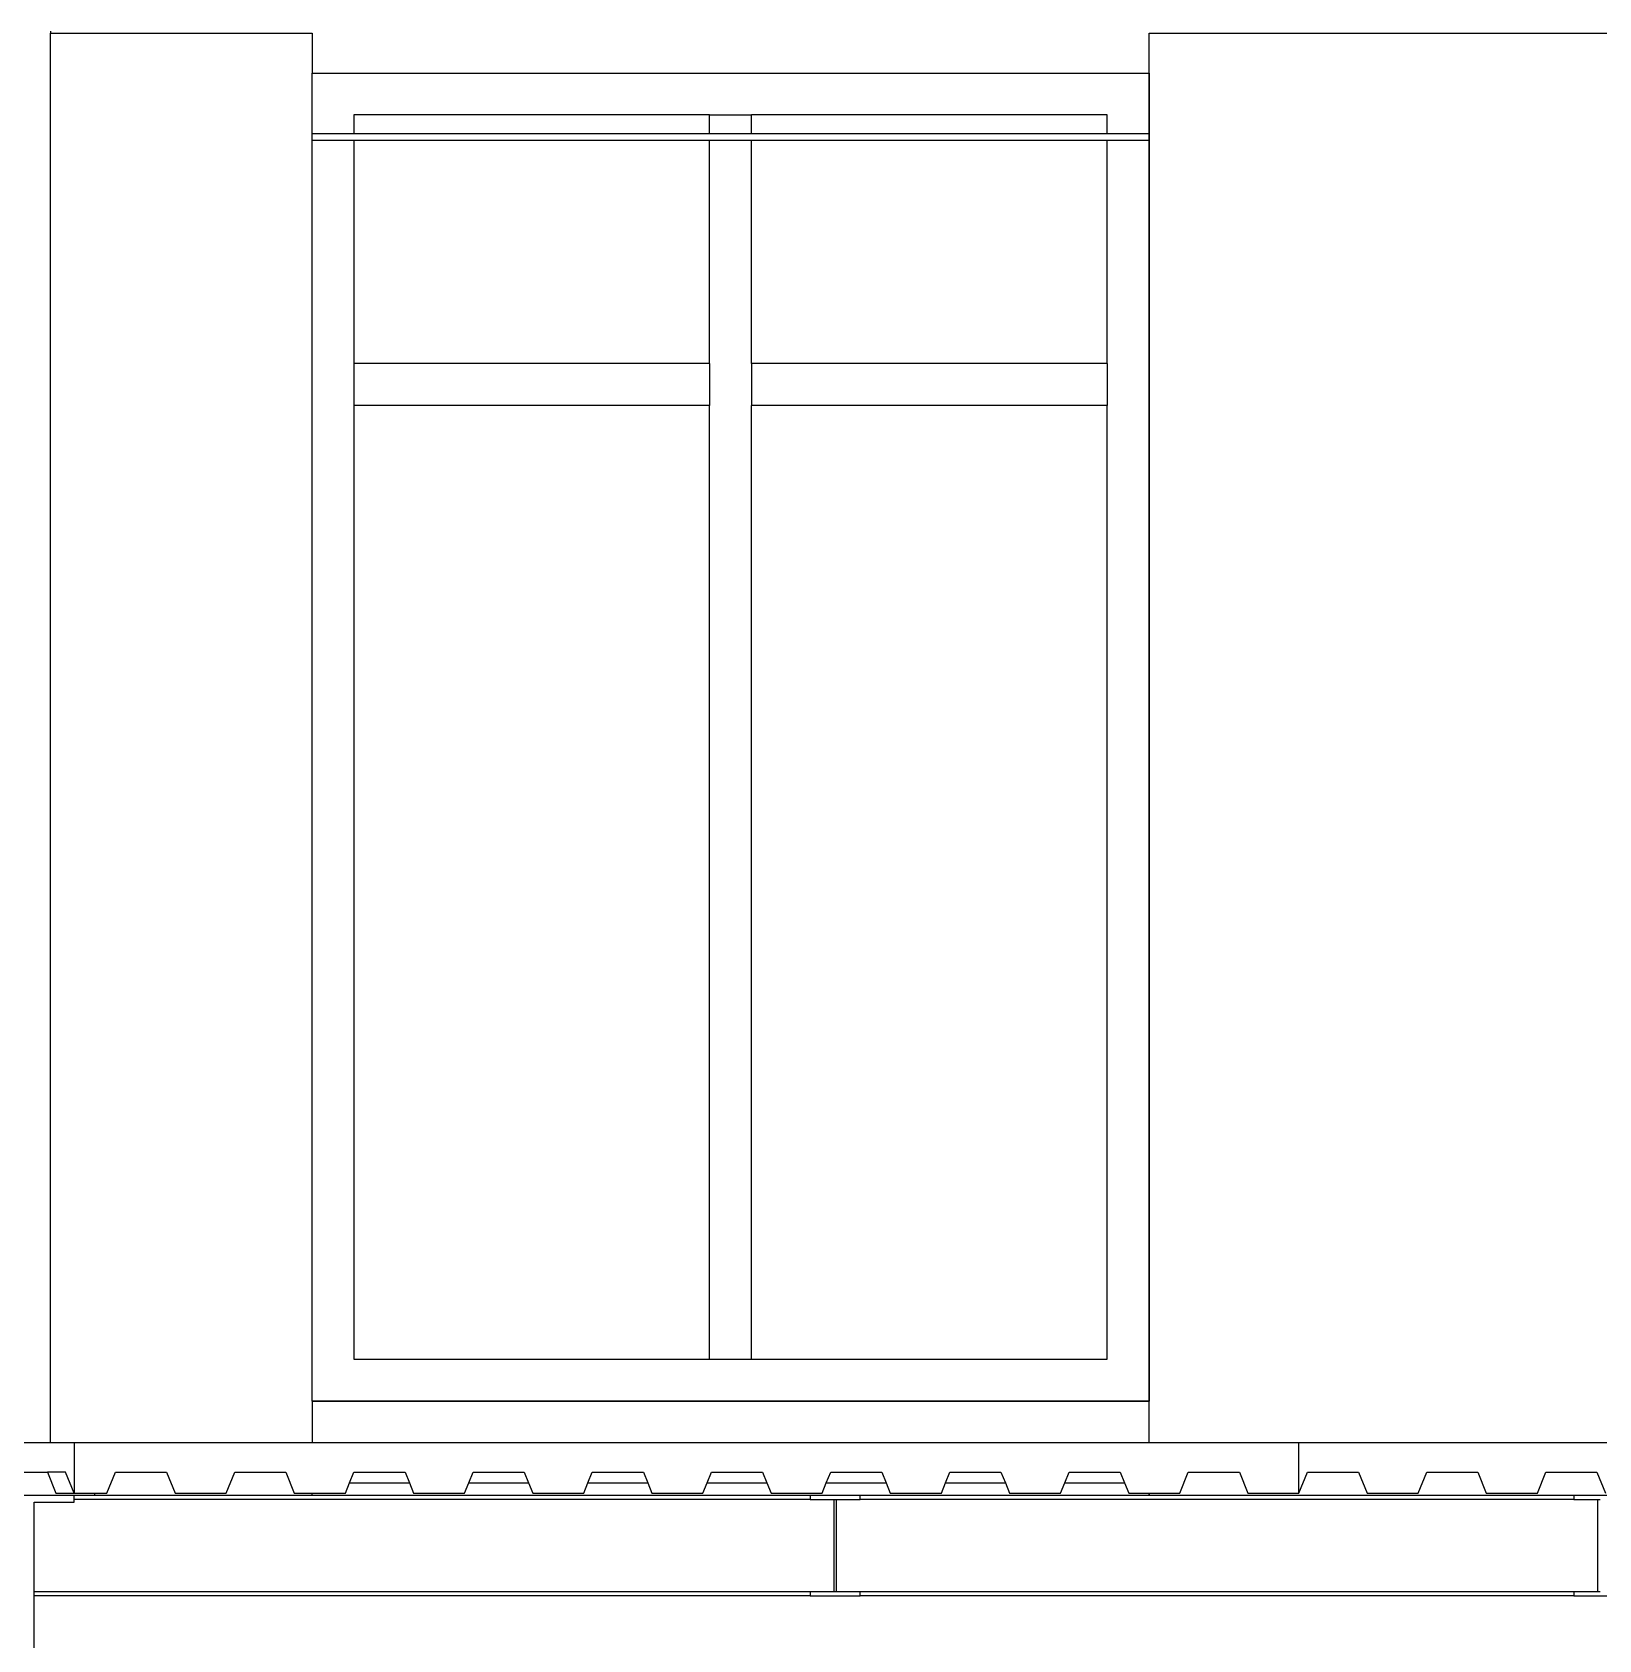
# Model space of a CAD drawing. Extents: x -34 to 34, y -12.8 to 11.9.
# Drawn here: x -11.727 to -7.983, y 5.425 to 9.268 of the extents above; entities that cross this region are included whole.
import ezdxf

# ---------------------------------------------------------------- set-up
doc = ezdxf.new("R2010")
doc.units = 0
doc.layers.get('0').update_dxf_attribs({"linetype": 'CONTINUOUS'})
doc.layers.add('SECTIONCUTEDGES', color=7, linetype='CONTINUOUS')

msp = doc.modelspace()

# ---------------------------------------------------------------- linework, layer by layer
for p, q in [((-11.6832, 9.2697), (-11.6832, 9.2655)), ((-11.6832, 9.2655), (-11.0582, 9.2655)), ((-11.6832, 5.8955), (-11.6832, 9.2655)), ((-11.0582, 9.2655), (-11.0582, 9.1697)), ((-9.0582, 9.2655), (-7.9082, 9.2655)), ((-9.0582, 9.1697), (-9.0582, 9.2655)), ((-11.0582, 9.1697), (-9.0582, 9.1697)), ((-11.0582, 9.0257), (-11.0582, 9.1697)), ((-11.0582, 9.1697), (-9.0582, 9.1697)), ((-11.0582, 5.9955), (-11.0582, 9.1697)), ((-9.0582, 9.0257), (-9.0582, 9.1697)), ((-9.0582, 9.1697), (-9.0582, 5.9955)), ((-10.9582, 9.0697), (-10.9582, 9.0257)), ((-10.1082, 9.0697), (-10.9582, 9.0697)), ((-10.1082, 9.0697), (-10.0082, 9.0697)), ((-10.1082, 9.0257), (-10.1082, 9.0697)), ((-10.0082, 9.0257), (-10.0082, 9.0697)), ((-9.1582, 9.0697), (-10.0082, 9.0697)), ((-9.1582, 9.0257), (-9.1582, 9.0697)), ((-11.0582, 9.0257), (-10.9582, 9.0257)), ((-11.0582, 9.0097), (-11.0582, 9.0257)), ((-11.0582, 5.9955), (-11.0582, 9.0097)), ((-11.0582, 9.0097), (-10.9582, 9.0097)), ((-10.9582, 9.0257), (-10.1082, 9.0257)), ((-10.9582, 9.0097), (-10.9582, 8.4755)), ((-10.9582, 9.0097), (-10.1082, 9.0097)), ((-10.1082, 9.0257), (-10.0082, 9.0257)), ((-10.1082, 8.4755), (-10.1082, 9.0097)), ((-10.1082, 9.0097), (-10.0082, 9.0097)), ((-10.0082, 9.0257), (-9.1582, 9.0257)), ((-10.0082, 8.4755), (-10.0082, 9.0097)), ((-10.0082, 9.0097), (-9.1582, 9.0097)), ((-9.1582, 9.0257), (-9.0582, 9.0257)), ((-9.1582, 8.4755), (-9.1582, 9.0097)), ((-9.1582, 9.0097), (-9.0582, 9.0097)), ((-9.0582, 9.0097), (-9.0582, 9.0257)), ((-9.0582, 5.9955), (-9.0582, 9.0097)), ((-10.1082, 8.4755), (-10.9582, 8.4755)), ((-10.9582, 8.4755), (-10.9582, 8.3755)), ((-10.1082, 8.4755), (-10.1082, 8.3755)), ((-9.1582, 8.4755), (-10.0082, 8.4755)), ((-10.0082, 8.4755), (-10.0082, 8.3755)), ((-9.1582, 8.4755), (-9.1582, 8.3755)), ((-10.1082, 8.3755), (-10.9582, 8.3755)), ((-10.9582, 8.3755), (-10.9582, 6.0955)), ((-10.1082, 6.0955), (-10.1082, 8.3755)), ((-9.1582, 8.3755), (-10.0082, 8.3755)), ((-10.0082, 6.0955), (-10.0082, 8.3755)), ((-9.1582, 6.0955), (-9.1582, 8.3755)), ((-10.9582, 6.0955), (-10.1082, 6.0955)), ((-10.1082, 6.0955), (-10.0082, 6.0955)), ((-10.0082, 6.0955), (-9.1582, 6.0955)), ((-11.0582, 5.9955), (-9.0582, 5.9955)), ((-11.0582, 5.9955), (-11.0582, 5.8955)), ((-9.0582, 5.9955), (-11.0582, 5.9955)), ((-9.0582, 5.8955), (-9.0582, 5.9955)), ((-11.5772, 5.7697), (-11.6272, 5.7697)), ((-11.5772, 5.7697), (-11.5772, 5.7755)), ((-11.0582, 5.7697), (-11.5772, 5.7697)), ((-11.0582, 5.7697), (-11.0582, 5.7755)), ((-11.0582, 5.7697), (-11.0582, 5.7755)), ((-9.8682, 5.7697), (-11.0582, 5.7697)), ((-10.9688, 5.7997), (-10.8258, 5.7997)), ((-10.9688, 5.7997), (-10.8258, 5.7997)), ((-10.6839, 5.7997), (-10.5409, 5.7997)), ((-10.6839, 5.7997), (-10.5409, 5.7997)), ((-10.3991, 5.7997), (-10.2561, 5.7997)), ((-10.3991, 5.7997), (-10.2561, 5.7997)), ((-10.1142, 5.7997), (-9.9712, 5.7997)), ((-10.1142, 5.7997), (-9.9712, 5.7997)), ((-9.8294, 5.7997), (-9.6864, 5.7997)), ((-9.8294, 5.7997), (-9.6864, 5.7997)), ((-9.0582, 5.7697), (-9.7482, 5.7697)), ((-9.5445, 5.7997), (-9.4015, 5.7997)), ((-9.5445, 5.7997), (-9.4015, 5.7997)), ((-9.2597, 5.7997), (-9.1166, 5.7997)), ((-9.2597, 5.7997), (-9.1166, 5.7997)), ((-9.0582, 5.7697), (-9.0582, 5.7755)), ((-9.0582, 5.7755), (-9.0582, 5.7697)), ((-8.0432, 5.7697), (-9.0582, 5.7697)), ((-9.8682, 5.7599), (-11.6272, 5.7599)), ((-8.0432, 5.7599), (-9.7482, 5.7599)), ((-9.8682, 5.5395), (-11.7222, 5.5395)), ((-8.0432, 5.5395), (-9.7482, 5.5395)), ((-9.8682, 5.5297), (-11.7222, 5.5297)), ((-8.0432, 5.5297), (-9.7482, 5.5297))]:
    msp.add_line(p, q)
at = {"layer": 'SECTIONCUTEDGES'}
for p, q in [((-11.6832, 5.8955), (-11.7772, 5.8955)), ((-11.6272, 5.8955), (-11.6832, 5.8955)), ((-11.6272, 5.8955), (-11.6272, 5.7755)), ((-11.0582, 5.8955), (-11.6272, 5.8955)), ((-9.0582, 5.8955), (-11.0582, 5.8955)), ((-8.6998, 5.8955), (-9.0582, 5.8955)), ((-8.6998, 5.7755), (-8.6998, 5.8955)), ((-7.9082, 5.8955), (-8.6998, 5.8955)), ((-11.7697, 5.8255), (-11.6908, 5.8255)), ((-11.6908, 5.8255), (-11.6705, 5.7755)), ((-11.6476, 5.8255), (-11.6908, 5.8255)), ((-11.6272, 5.7755), (-11.6476, 5.8255)), ((-11.5484, 5.7755), (-11.528, 5.8255)), ((-11.528, 5.8255), (-11.406, 5.8255)), ((-11.406, 5.8255), (-11.3856, 5.7755)), ((-11.2635, 5.7755), (-11.2432, 5.8255)), ((-11.2432, 5.8255), (-11.1211, 5.8255)), ((-11.1211, 5.8255), (-11.1008, 5.7755)), ((-10.9688, 5.7997), (-10.9583, 5.8255)), ((-10.9583, 5.8255), (-10.8362, 5.8255)), ((-10.8362, 5.8255), (-10.8258, 5.7997)), ((-10.6839, 5.7997), (-10.6735, 5.8255)), ((-10.6735, 5.8255), (-10.5514, 5.8255)), ((-10.5514, 5.8255), (-10.5409, 5.7997)), ((-10.3991, 5.7997), (-10.3886, 5.8255)), ((-10.3886, 5.8255), (-10.2665, 5.8255)), ((-10.2665, 5.8255), (-10.2561, 5.7997)), ((-10.1142, 5.7997), (-10.1038, 5.8255)), ((-10.1038, 5.8255), (-9.9817, 5.8255)), ((-9.9817, 5.8255), (-9.9712, 5.7997)), ((-9.8294, 5.7997), (-9.8189, 5.8255)), ((-9.8189, 5.8255), (-9.6968, 5.8255)), ((-9.6968, 5.8255), (-9.6864, 5.7997)), ((-9.5445, 5.7997), (-9.534, 5.8255)), ((-9.534, 5.8255), (-9.412, 5.8255)), ((-9.412, 5.8255), (-9.4015, 5.7997)), ((-9.2597, 5.7997), (-9.2492, 5.8255)), ((-9.2492, 5.8255), (-9.1271, 5.8255)), ((-9.1271, 5.8255), (-9.1166, 5.7997)), ((-8.9847, 5.7755), (-8.9643, 5.8255)), ((-8.9643, 5.8255), (-8.8423, 5.8255)), ((-8.8423, 5.8255), (-8.8219, 5.7755)), ((-8.6998, 5.7755), (-8.6795, 5.8255)), ((-8.6795, 5.8255), (-8.5574, 5.8255)), ((-8.5574, 5.8255), (-8.537, 5.7755)), ((-8.415, 5.7755), (-8.3946, 5.8255)), ((-8.3946, 5.8255), (-8.2725, 5.8255)), ((-8.2725, 5.8255), (-8.2522, 5.7755)), ((-8.1301, 5.7755), (-8.1098, 5.8255)), ((-8.1098, 5.8255), (-7.9877, 5.8255)), ((-7.9877, 5.8255), (-7.9673, 5.7755)), ((-11.6394, 5.7697), (-11.7772, 5.7697)), ((-11.6705, 5.7755), (-11.6272, 5.7755)), ((-11.6272, 5.7697), (-11.6394, 5.7697)), ((-11.6272, 5.7755), (-11.5772, 5.7755)), ((-11.6272, 5.7599), (-11.6272, 5.7697)), ((-11.5772, 5.7755), (-11.5484, 5.7755)), ((-11.3856, 5.7755), (-11.2635, 5.7755)), ((-11.1008, 5.7755), (-11.0582, 5.7755)), ((-11.0582, 5.7755), (-10.9787, 5.7755)), ((-10.9787, 5.7755), (-10.9688, 5.7997)), ((-10.8258, 5.7997), (-10.8159, 5.7755)), ((-10.8159, 5.7755), (-10.6938, 5.7755)), ((-10.6938, 5.7755), (-10.6839, 5.7997)), ((-10.5409, 5.7997), (-10.531, 5.7755)), ((-10.531, 5.7755), (-10.409, 5.7755)), ((-10.409, 5.7755), (-10.3991, 5.7997)), ((-10.2561, 5.7997), (-10.2462, 5.7755)), ((-10.2462, 5.7755), (-10.1241, 5.7755)), ((-10.1241, 5.7755), (-10.1142, 5.7997)), ((-9.9712, 5.7997), (-9.9613, 5.7755)), ((-9.9613, 5.7755), (-9.8392, 5.7755)), ((-9.7482, 5.7697), (-9.8682, 5.7697)), ((-9.8682, 5.7697), (-9.8682, 5.7599)), ((-9.8392, 5.7755), (-9.8294, 5.7997)), ((-9.7482, 5.7599), (-9.7482, 5.7697)), ((-9.6864, 5.7997), (-9.6765, 5.7755)), ((-9.6765, 5.7755), (-9.5544, 5.7755)), ((-9.5544, 5.7755), (-9.5445, 5.7997)), ((-9.4015, 5.7997), (-9.3916, 5.7755)), ((-9.3916, 5.7755), (-9.2695, 5.7755)), ((-9.2695, 5.7755), (-9.2597, 5.7997)), ((-9.1166, 5.7997), (-9.1068, 5.7755)), ((-9.1068, 5.7755), (-9.0582, 5.7755)), ((-9.0582, 5.7755), (-8.9847, 5.7755)), ((-8.8219, 5.7755), (-8.6998, 5.7755)), ((-8.537, 5.7755), (-8.415, 5.7755)), ((-8.2522, 5.7755), (-8.1301, 5.7755)), ((-7.9232, 5.7697), (-8.0432, 5.7697)), ((-8.0432, 5.7697), (-8.0432, 5.7599)), ((-11.7222, 5.7537), (-11.6272, 5.7537)), ((-11.7222, 5.5395), (-11.7222, 5.7537)), ((-11.6272, 5.7537), (-11.6272, 5.7599)), ((-9.8682, 5.7599), (-9.8113, 5.7599)), ((-9.8113, 5.7599), (-9.8113, 5.5395)), ((-9.8113, 5.7599), (-9.8051, 5.7599)), ((-9.8051, 5.5395), (-9.8051, 5.7599)), ((-9.8051, 5.7599), (-9.7482, 5.7599)), ((-8.0432, 5.7599), (-7.9863, 5.7599)), ((-7.9863, 5.7599), (-7.9863, 5.5395)), ((-7.9863, 5.7599), (-7.9801, 5.7599)), ((-11.7222, 5.5297), (-11.7222, 5.5395)), ((-9.8682, 5.5395), (-9.8682, 5.5297)), ((-9.8113, 5.5395), (-9.8682, 5.5395)), ((-9.8051, 5.5395), (-9.8113, 5.5395)), ((-9.7482, 5.5395), (-9.8051, 5.5395)), ((-9.7482, 5.5297), (-9.7482, 5.5395)), ((-8.0432, 5.5395), (-8.0432, 5.5297)), ((-7.9863, 5.5395), (-8.0432, 5.5395)), ((-7.9801, 5.5395), (-7.9863, 5.5395)), ((-11.7222, 5.2857), (-11.7222, 5.5297)), ((-9.8682, 5.5297), (-9.7482, 5.5297)), ((-8.0432, 5.5297), (-7.9232, 5.5297))]:
    msp.add_line(p, q, dxfattribs=at)

doc.saveas('drawing.dxf')
